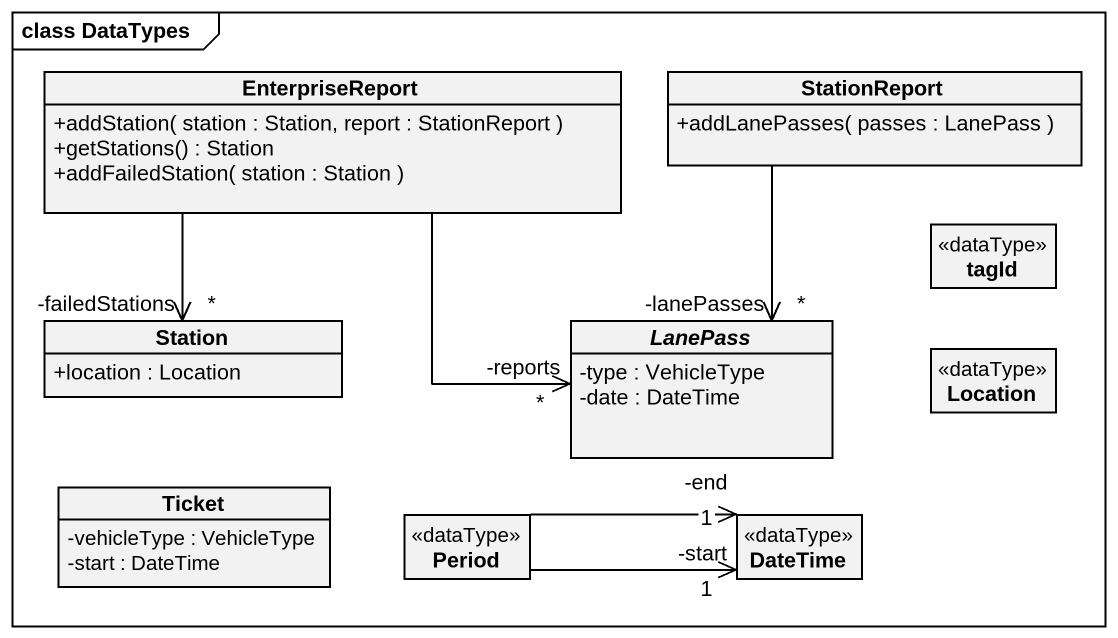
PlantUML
@startuml
mainframe class DataTypes
hide circle
hide empty members
skinparam classAttributeIconSize 0
class EnterpriseReport {
  +addStation( station : Station, report : StationReport )
  +getStations() : Station
  +addFailedStation( station : Station )
}
class StationReport {
  +addLanePasses( passes : LanePass )
}
class tagId <<dataType>>
class Station {
  +location : Location
}
abstract class LanePass {
  -type : VehicleType
  -date : DateTime
}
class Location <<dataType>>
class Ticket {
  -vehicleType : VehicleType
  -start : DateTime
}
class Period <<dataType>>
class DateTime <<dataType>>
EnterpriseReport --> "*\n-failedStations" Station
EnterpriseReport --> "*\n-reports" LanePass
StationReport --> "*\n-lanePasses" LanePass
Period -right-> "1\n-start" DateTime
Period -right-> "1\n-end" DateTime
@enduml
